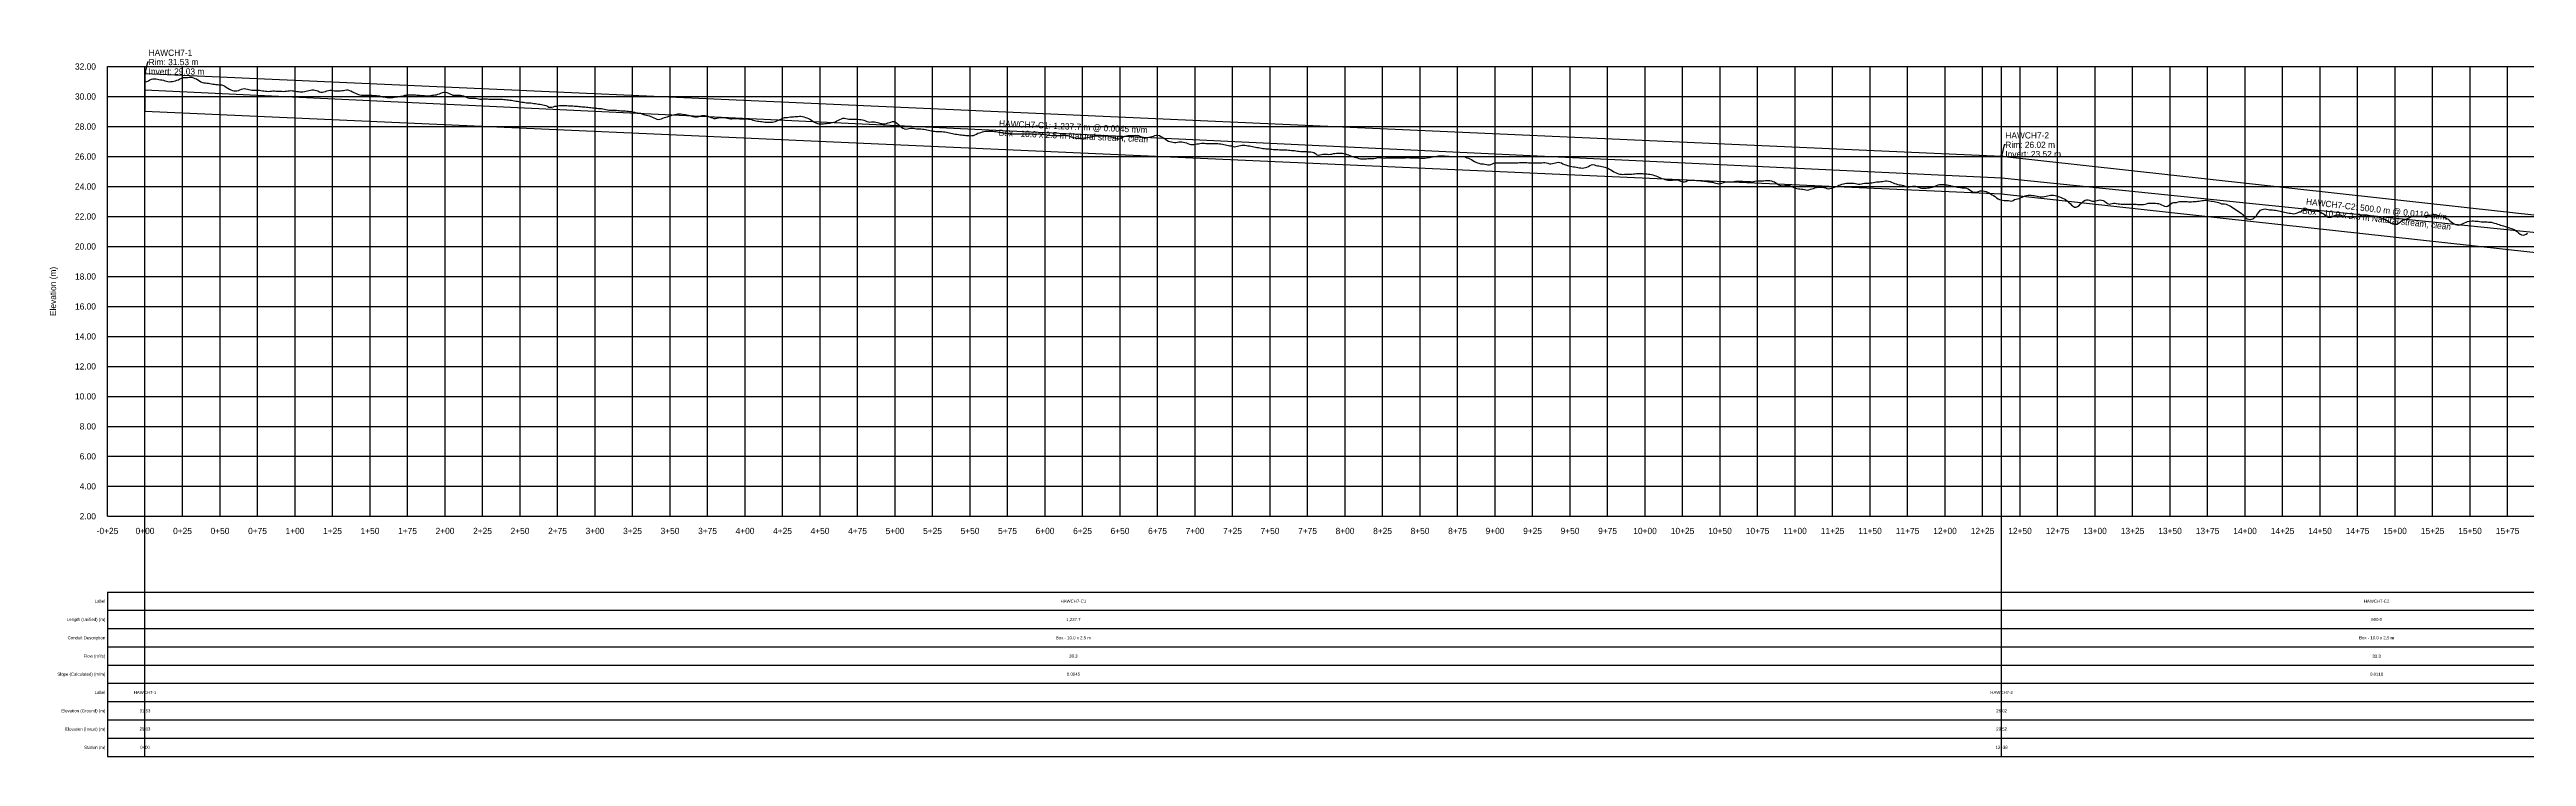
# Model space of a CAD drawing. Extents: x -64 to 6546, y -140 to 331.
# Drawn here: x -64 to 1588, y -140 to 331 of the extents above; entities that cross this region are included whole.
import ezdxf
from ezdxf.enums import TextEntityAlignment as Align

# ---------------------------------------------------------------- set-up
doc = ezdxf.new("R2010")
doc.units = 0
for name, color, linetype in [('Annotation', 7, 'Continuous'), ('Annotation_Table', 254, 'Continuous'), ('Crown', 7, 'Continuous'), ('Grid', 254, 'Continuous'), ('Grid_Text', 7, 'Continuous'), ('Ground_Elevation', 3, 'Continuous'), ('Hydraulic_Grade', 5, 'Continuous'), ('Invert', 7, 'Continuous'), ('Structure', 7, 'Continuous')]:
    doc.layers.add(name, color=color, linetype=linetype)

msp = doc.modelspace()

# ---------------------------------------------------------------- linework, layer by layer
at = {"layer": 'Annotation', "color": 0}
for points in [[(0, 315.3), (-0.2, 316.3), (0.6, 316.1)], [(1237.7, 260.2), (1237.5, 261.2), (1238.3, 261)]]:
    msp.add_lwpolyline(points, close=True, dxfattribs=at)
for points in [[(2.4, 323), (1.7, 323), (0, 315.3)], [(1240.2, 267.8), (1239.4, 267.8), (1237.7, 260.2)]]:
    msp.add_lwpolyline(points, dxfattribs=at)
at = {"layer": 'Annotation_Table', "color": 254}
for points in [[(0, -140.2), (0, 320)], [(1237.7, -140.2), (1237.7, 320)], [(-25, -30.5), (6524.9, -30.5)], [(-25, -30.5), (-25, -140.2)], [(-25, -42.7), (6524.9, -42.7)], [(-25, -54.9), (6524.9, -54.9)], [(-25, -67.1), (6524.9, -67.1)], [(-25, -79.2), (6524.9, -79.2)], [(-25, -91.4), (6524.9, -91.4)], [(-25, -103.6), (6524.9, -103.6)], [(-25, -115.8), (6524.9, -115.8)], [(-25, -128), (6524.9, -128)], [(-25, -140.2), (6524.9, -140.2)]]:
    msp.add_lwpolyline(points, dxfattribs=at)
at = {"layer": 'Crown', "color": 0}
for points in [[(0, 315.3), (0, 315.3)], [(0, 315.3), (1237.7, 260.2)], [(1237.7, 260.2), (1237.7, 260.2)], [(1237.7, 260.2), (1737.7, 205.1)]]:
    msp.add_lwpolyline(points, dxfattribs=at)
at = {"layer": 'Grid', "color": 254}
for points in [[(-25, 320), (6525, 320)], [(-25, 20), (-25, 320)], [(0, 20), (0, 320)], [(25, 20), (25, 320)], [(50, 20), (50, 320)], [(75, 20), (75, 320)], [(100, 20), (100, 320)], [(125, 20), (125, 320)], [(150, 20), (150, 320)], [(175, 20), (175, 320)], [(200, 20), (200, 320)], [(225, 20), (225, 320)], [(250, 20), (250, 320)], [(275, 20), (275, 320)], [(300, 20), (300, 320)], [(325, 20), (325, 320)], [(350, 20), (350, 320)], [(375, 20), (375, 320)], [(400, 20), (400, 320)], [(425, 20), (425, 320)], [(450, 20), (450, 320)], [(475, 20), (475, 320)], [(500, 20), (500, 320)], [(525, 20), (525, 320)], [(550, 20), (550, 320)], [(575, 20), (575, 320)], [(600, 20), (600, 320)], [(625, 20), (625, 320)], [(650, 20), (650, 320)], [(675, 20), (675, 320)], [(700, 20), (700, 320)], [(725, 20), (725, 320)], [(750, 20), (750, 320)], [(775, 20), (775, 320)], [(800, 20), (800, 320)], [(825, 20), (825, 320)], [(850, 20), (850, 320)], [(875, 20), (875, 320)], [(900, 20), (900, 320)], [(925, 20), (925, 320)], [(950, 20), (950, 320)], [(975, 20), (975, 320)], [(1000, 20), (1000, 320)], [(1025, 20), (1025, 320)], [(1050, 20), (1050, 320)], [(1075, 20), (1075, 320)], [(1100, 20), (1100, 320)], [(1125, 20), (1125, 320)], [(1150, 20), (1150, 320)], [(1175, 20), (1175, 320)], [(1200, 20), (1200, 320)], [(1225, 20), (1225, 320)], [(1250, 20), (1250, 320)], [(1275, 20), (1275, 320)], [(1300, 20), (1300, 320)], [(1325, 20), (1325, 320)], [(1350, 20), (1350, 320)], [(1375, 20), (1375, 320)], [(1400, 20), (1400, 320)], [(1425, 20), (1425, 320)], [(1450, 20), (1450, 320)], [(1475, 20), (1475, 320)], [(1500, 20), (1500, 320)], [(1525, 20), (1525, 320)], [(1550, 20), (1550, 320)], [(1575, 20), (1575, 320)], [(-25, 300), (6525, 300)], [(-25, 280), (6525, 280)], [(-25, 260), (6525, 260)], [(-25, 240), (6525, 240)], [(-25, 220), (6525, 220)], [(-25, 200), (6525, 200)], [(-25, 180), (6525, 180)], [(-25, 160), (6525, 160)], [(-25, 140), (6525, 140)], [(-25, 120), (6525, 120)], [(-25, 100), (6525, 100)], [(-25, 80), (6525, 80)], [(-25, 60), (6525, 60)], [(-25, 40), (6525, 40)], [(-25, 20), (6525, 20)]]:
    msp.add_lwpolyline(points, dxfattribs=at)
at = {"layer": 'Ground_Elevation', "color": 3}
msp.add_lwpolyline([(0.3, 309.7), (1.3, 310), (2.3, 310.5), (3.3, 311.1), (4.3, 311.5), (5.3, 311.8), (6.3, 311.9), (7.3, 311.8), (8.3, 311.6), (9.3, 311.3), (10.3, 311.2), (11.3, 311.1), (12.3, 310.9), (13.3, 310.5), (14.3, 310.2), (15.3, 310), (16.3, 309.9), (17.3, 310), (18.3, 310.1), (19.3, 310.3), (20.3, 310.5), (21.3, 310.8), (22.3, 311.2), (23.3, 311.7), (24.3, 312.3), (25.3, 312.6), (26.3, 312.6), (27.3, 312.6), (28.3, 312.6), (29.3, 312.8), (30.3, 312.9), (31.3, 312.8), (32.3, 312.5), (33.3, 312.1), (34.3, 311.7), (35.3, 311.1), (36.3, 310.5), (37.3, 309.9), (38.3, 309.4), (39.3, 309.2), (40.3, 309.1), (41.3, 309), (42.3, 308.8), (43.3, 308.6), (44.3, 308.5), (45.3, 308.3), (46.3, 308.2), (47.3, 308.1), (48.3, 308), (49.3, 307.9), (50.3, 307.8), (51.3, 307.7), (52.3, 307.4), (53.3, 306.8), (54.3, 306.1), (55.3, 305.5), (56.3, 305), (57.3, 304.4), (58.3, 304), (59.3, 303.8), (60.3, 303.7), (61.3, 303.8), (62.3, 304.1), (63.3, 304.4), (64.3, 304.8), (65.3, 305.2), (66.3, 305.3), (67.3, 305.2), (68.3, 304.9), (69.3, 304.6), (70.3, 304.4), (71.3, 304.2), (72.3, 304.2), (73.3, 304.2), (74.3, 304.2), (75.3, 304.2), (76.3, 304.2), (77.3, 304.1), (78.3, 303.9), (79.3, 303.7), (80.3, 303.6), (81.3, 303.5), (82.3, 303.4), (83.3, 303.5), (84.3, 303.6), (85.3, 303.7), (86.3, 303.7), (87.3, 303.6), (88.3, 303.6), (89.3, 303.6), (90.3, 303.6), (91.3, 303.5), (92.3, 303.4), (93.3, 303.5), (94.3, 303.6), (95.3, 303.8), (96.3, 303.9), (97.3, 304), (98.3, 303.9), (99.3, 303.7), (100.3, 303.5), (101.3, 303.3), (102.3, 303.3), (103.3, 303.2), (104.3, 303.2), (105.3, 303.2), (106.3, 303.4), (107.3, 303.6), (108.3, 303.8), (109.3, 304), (110.3, 304.2), (111.3, 304.4), (112.3, 304.4), (113.3, 304.3), (114.3, 304.1), (115.3, 303.7), (116.3, 303.2), (117.3, 302.9), (118.3, 302.9), (119.3, 303.1), (120.3, 303.4), (121.3, 303.8), (122.3, 304.1), (123.3, 304.3), (124.3, 304.2), (125.3, 304), (126.3, 303.8), (127.3, 303.8), (128.3, 303.8), (129.3, 303.8), (130.3, 303.9), (131.3, 304), (132.3, 304.1), (133.3, 304.3), (134.3, 304.5), (135.3, 304.4), (136.3, 304.1), (137.3, 303.7), (138.3, 303.2), (139.3, 302.7), (140.3, 302.2), (141.3, 301.8), (142.3, 301.4), (143.3, 301.1), (144.3, 301), (145.3, 300.9), (146.3, 300.9), (147.3, 300.9), (148.3, 300.9), (149.3, 300.9), (150.3, 300.9), (151.3, 300.8), (152.3, 300.7), (153.3, 300.7), (154.3, 300.6), (155.3, 300.5), (156.3, 300.4), (157.3, 300.1), (158.3, 299.9), (159.3, 299.7), (160.3, 299.6), (161.3, 299.4), (162.3, 299.3), (163.3, 299.2), (164.3, 299.3), (165.3, 299.4), (166.3, 299.5), (167.3, 299.7), (168.3, 299.8), (169.3, 300), (170.3, 300.2), (171.3, 300.3), (172.3, 300.5), (173.3, 300.8), (174.3, 301), (175.3, 301.1), (176.3, 301.1), (177.3, 301.1), (178.3, 301.2), (179.3, 301.1), (180.3, 301.1), (181.3, 301), (182.3, 300.9), (183.3, 300.8), (184.3, 300.7), (185.3, 300.6), (186.3, 300.6), (187.3, 300.5), (188.3, 300.5), (189.3, 300.5), (190.3, 300.7), (191.3, 300.9), (192.3, 301), (193.3, 301.1), (194.3, 301.2), (195.3, 301.5), (196.3, 301.9), (197.3, 302.3), (198.3, 302.6), (199.3, 302.9), (200.3, 302.9), (201.3, 302.7), (202.3, 302.3), (203.3, 301.8), (204.3, 301.3), (205.3, 300.9), (206.3, 300.8), (207.3, 300.8), (208.3, 300.9), (209.3, 300.9), (210.3, 300.8), (211.3, 300.6), (212.3, 300.4), (213.3, 300), (214.3, 299.6), (215.3, 299.2), (216.3, 299), (217.3, 298.9), (218.3, 299), (219.3, 298.9), (220.3, 298.8), (221.3, 298.6), (222.3, 298.4), (223.3, 298.3), (224.3, 298.3), (225.3, 298.4), (226.3, 298.4), (227.3, 298.4), (228.3, 298.4), (229.3, 298.3), (230.3, 298.3), (231.3, 298.3), (232.3, 298.3), (233.3, 298.3), (234.3, 298.3), (235.3, 298.3), (236.3, 298.3), (237.3, 298.3), (238.3, 298.2), (239.3, 298.1), (240.3, 298), (241.3, 297.9), (242.3, 297.8), (243.3, 297.6), (244.3, 297.5), (245.3, 297.3), (246.3, 297.2), (247.3, 297), (248.3, 296.8), (249.3, 296.7), (250.3, 296.5), (251.3, 296.3), (252.3, 296.2), (253.3, 296.1), (254.3, 295.9), (255.3, 295.8), (256.3, 295.7), (257.3, 295.7), (258.3, 295.6), (259.3, 295.4), (260.3, 295.3), (261.3, 295.2), (262.3, 295), (263.3, 294.8), (264.3, 294.6), (265.3, 294.4), (266.3, 294.2), (267.3, 294), (268.3, 293.5), (269.3, 293), (270.3, 292.8), (271.3, 292.9), (272.3, 293.2), (273.3, 293.5), (274.3, 293.6), (275.3, 293.8), (276.3, 293.9), (277.3, 293.9), (278.3, 293.9), (279.3, 293.9), (280.3, 293.9), (281.3, 293.9), (282.3, 293.8), (283.3, 293.8), (284.3, 293.7), (285.3, 293.7), (286.3, 293.6), (287.3, 293.6), (288.3, 293.5), (289.3, 293.4), (290.3, 293.3), (291.3, 293.2), (292.3, 293.2), (293.3, 293.1), (294.3, 292.9), (295.3, 292.8), (296.3, 292.7), (297.3, 292.6), (298.3, 292.5), (299.3, 292.4), (300.3, 292.3), (301.3, 292.2), (302.3, 292.1), (303.3, 292), (304.3, 291.9), (305.3, 291.8), (306.3, 291.6), (307.3, 291.3), (308.3, 291.1), (309.3, 291), (310.3, 290.9), (311.3, 290.9), (312.3, 290.9), (313.3, 290.9), (314.3, 290.8), (315.3, 290.7), (316.3, 290.6), (317.3, 290.5), (318.3, 290.5), (319.3, 290.4), (320.3, 290.4), (321.3, 290.3), (322.3, 290.3), (323.3, 290.1), (324.3, 290), (325.3, 289.8), (326.3, 289.5), (327.3, 289.2), (328.3, 289.1), (329.3, 289), (330.3, 288.8), (331.3, 288.4), (332.3, 288), (333.3, 287.7), (334.3, 287.6), (335.3, 287.4), (336.3, 287.1), (337.3, 286.7), (338.3, 286.3), (339.3, 285.8), (340.3, 285.3), (341.3, 284.9), (342.3, 284.6), (343.3, 284.8), (344.3, 285.1), (345.3, 285.6), (346.3, 286), (347.3, 286.2), (348.3, 286.4), (349.3, 286.8), (350.3, 287.2), (351.3, 287.5), (352.3, 287.8), (353.3, 288.1), (354.3, 288.3), (355.3, 288.4), (356.3, 288.5), (357.3, 288.4), (358.3, 288.3), (359.3, 288.1), (360.3, 287.9), (361.3, 287.7), (362.3, 287.6), (363.3, 287.3), (364.3, 286.9), (365.3, 286.6), (366.3, 286.4), (367.3, 286.4), (368.3, 286.5), (369.3, 286.7), (370.3, 287), (371.3, 287.3), (372.3, 287.4), (373.3, 287.4), (374.3, 287.2), (375.3, 286.9), (376.3, 286.5), (377.3, 286), (378.3, 285.7), (379.3, 285.4), (380.3, 285.4), (381.3, 285.5), (382.3, 285.7), (383.3, 285.9), (384.3, 286), (385.3, 286), (386.3, 285.9), (387.3, 285.7), (388.3, 285.5), (389.3, 285.3), (390.3, 285.2), (391.3, 285.2), (392.3, 285.3), (393.3, 285.3), (394.3, 285.3), (395.3, 285.3), (396.3, 285.2), (397.3, 285.2), (398.3, 285.1), (399.3, 285.1), (400.3, 285.1), (401.3, 285.1), (402.3, 285), (403.3, 284.9), (404.3, 284.6), (405.3, 284.3), (406.3, 284), (407.3, 283.8), (408.3, 283.6), (409.3, 283.5), (410.3, 283.4), (411.3, 283.3), (412.3, 283.1), (413.3, 282.9), (414.3, 282.8), (415.3, 282.8), (416.3, 282.8), (417.3, 282.8), (418.3, 282.9), (419.3, 283.1), (420.3, 283.4), (421.3, 283.8), (422.3, 284.2), (423.3, 284.6), (424.3, 285.1), (425.3, 285.5), (426.3, 285.9), (427.3, 286.1), (428.3, 286.1), (429.3, 286.3), (430.3, 286.4), (431.3, 286.5), (432.3, 286.5), (433.3, 286.6), (434.3, 286.6), (435.3, 286.7), (436.3, 286.8), (437.3, 286.8), (438.3, 286.7), (439.3, 286.5), (440.3, 286.1), (441.3, 285.7), (442.3, 285.3), (443.3, 284.9), (444.3, 284.3), (445.3, 283.6), (446.3, 283), (447.3, 282.4), (448.3, 282.1), (449.3, 281.8), (450.3, 281.7), (451.3, 281.7), (452.3, 281.8), (453.3, 282), (454.3, 282.1), (455.3, 282.2), (456.3, 282.3), (457.3, 282.4), (458.3, 282.6), (459.3, 282.9), (460.3, 283.2), (461.3, 283.7), (462.3, 284.2), (463.3, 284.7), (464.3, 285.2), (465.3, 285.5), (466.3, 285.6), (467.3, 285.4), (468.3, 285.1), (469.3, 285), (470.3, 284.9), (471.3, 284.9), (472.3, 284.9), (473.3, 284.8), (474.3, 284.8), (475.3, 284.8), (476.3, 284.7), (477.3, 284.7), (478.3, 284.5), (479.3, 284.2), (480.3, 283.8), (481.3, 283.4), (482.3, 283.1), (483.3, 283), (484.3, 283.1), (485.3, 283.2), (486.3, 283.1), (487.3, 283), (488.3, 282.7), (489.3, 282.4), (490.3, 282.1), (491.3, 281.9), (492.3, 281.8), (493.3, 281.8), (494.3, 282.1), (495.3, 282.4), (496.3, 282.6), (497.3, 283), (498.3, 283.3), (499.3, 283.4), (500.3, 283), (501.3, 282.3), (502.3, 281.4), (503.3, 280.4), (504.3, 279.5), (505.3, 278.9), (506.3, 278.4), (507.3, 278.3), (508.3, 278.4), (509.3, 278.6), (510.3, 278.8), (511.3, 278.9), (512.3, 278.8), (513.3, 278.6), (514.3, 278.5), (515.3, 278.4), (516.3, 278.4), (517.3, 278.4), (518.3, 278.3), (519.3, 278.2), (520.3, 278), (521.3, 277.8), (522.3, 277.6), (523.3, 277.4), (524.3, 277.1), (525.3, 276.9), (526.3, 276.8), (527.3, 276.6), (528.3, 276.6), (529.3, 276.6), (530.3, 276.6), (531.3, 276.6), (532.3, 276.5), (533.3, 276.4), (534.3, 276.2), (535.3, 276), (536.3, 275.8), (537.3, 275.6), (538.3, 275.4), (539.3, 275.2), (540.3, 275), (541.3, 274.8), (542.3, 274.7), (543.3, 274.5), (544.3, 274.4), (545.3, 274.3), (546.3, 274.2), (547.3, 274.1), (548.3, 274), (549.3, 273.9), (550.3, 273.8), (551.3, 273.9), (552.3, 274.1), (553.3, 274.4), (554.3, 275), (555.3, 275.5), (556.3, 275.8), (557.3, 276.1), (558.3, 276.4), (559.3, 276.6), (560.3, 276.8), (561.3, 276.9), (562.3, 277), (563.3, 277), (564.3, 276.9), (565.3, 276.8), (566.3, 276.7), (567.3, 276.6), (568.3, 276.4), (569.3, 276.3), (570.3, 276.1), (571.3, 275.9), (572.3, 275.8), (573.3, 275.6), (574.3, 275.5), (575.3, 275.4), (576.3, 275.3), (577.3, 275.2), (578.3, 275.2), (579.3, 275.1), (580.3, 275.1), (581.3, 275.1), (582.3, 275.1), (583.3, 275.1), (584.3, 275.1), (585.3, 275.1), (586.3, 275.2), (587.3, 275.2), (588.3, 275.2), (589.3, 275.2), (590.3, 275.1), (591.3, 275.1), (592.3, 275), (593.3, 275), (594.3, 275), (595.3, 275.1), (596.3, 275.1), (597.3, 275), (598.3, 274.9), (599.3, 274.8), (600.3, 274.6), (601.3, 274.5), (602.3, 274.3), (603.3, 274.2), (604.3, 274.1), (605.3, 274), (606.3, 273.9), (607.3, 273.9), (608.3, 274), (609.3, 274), (610.3, 274.1), (611.3, 274.1), (612.3, 274.2), (613.3, 274.2), (614.3, 274.1), (615.3, 273.9), (616.3, 273.6), (617.3, 273.2), (618.3, 272.9), (619.3, 272.6), (620.3, 272.4), (621.3, 272.2), (622.3, 272.2), (623.3, 272.2), (624.3, 272.2), (625.3, 272.3), (626.3, 272.4), (627.3, 272.5), (628.3, 272.6), (629.3, 272.8), (630.3, 273.1), (631.3, 273.3), (632.3, 273.6), (633.3, 273.7), (634.3, 273.8), (635.3, 273.8), (636.3, 273.8), (637.3, 273.8), (638.3, 273.8), (639.3, 273.8), (640.3, 273.8), (641.3, 273.7), (642.3, 273.6), (643.3, 273.4), (644.3, 273.1), (645.3, 272.8), (646.3, 272.4), (647.3, 272), (648.3, 271.7), (649.3, 271.7), (650.3, 272), (651.3, 272.6), (652.3, 273.1), (653.3, 273.5), (654.3, 273.8), (655.3, 273.9), (656.3, 273.9), (657.3, 274), (658.3, 274), (659.3, 274.1), (660.3, 274.2), (661.3, 274.1), (662.3, 273.9), (663.3, 273.5), (664.3, 273.1), (665.3, 272.7), (666.3, 272.4), (667.3, 272.4), (668.3, 272.6), (669.3, 272.8), (670.3, 273), (671.3, 273.3), (672.3, 273.6), (673.3, 273.9), (674.3, 274.2), (675.3, 274.3), (676.3, 274), (677.3, 273.4), (678.3, 272.8), (679.3, 272.1), (680.3, 271.5), (681.3, 270.8), (682.3, 270.3), (683.3, 269.9), (684.3, 269.7), (685.3, 269.6), (686.3, 269.4), (687.3, 269.3), (688.3, 269.5), (689.3, 269.7), (690.3, 269.8), (691.3, 269.8), (692.3, 269.6), (693.3, 269.4), (694.3, 269.1), (695.3, 268.7), (696.3, 268.3), (697.3, 268), (698.3, 268), (699.3, 268.1), (700.3, 268.3), (701.3, 268.4), (702.3, 268.5), (703.3, 268.6), (704.3, 268.8), (705.3, 268.8), (706.3, 268.8), (707.3, 268.7), (708.3, 268.6), (709.3, 268.6), (710.3, 268.6), (711.3, 268.6), (712.3, 268.6), (713.3, 268.7), (714.3, 268.6), (715.3, 268.6), (716.3, 268.5), (717.3, 268.4), (718.3, 268.2), (719.3, 268), (720.3, 267.8), (721.3, 267.6), (722.3, 267.4), (723.3, 267.2), (724.3, 267.1), (725.3, 266.7), (726.3, 266.5), (727.3, 266.6), (728.3, 266.8), (729.3, 267.1), (730.3, 267.3), (731.3, 267.5), (732.3, 267.6), (733.3, 267.5), (734.3, 267.4), (735.3, 267.2), (736.3, 267), (737.3, 266.8), (738.3, 266.6), (739.3, 266.4), (740.3, 266.2), (741.3, 266), (742.3, 265.9), (743.3, 265.7), (744.3, 265.6), (745.3, 265.4), (746.3, 265.3), (747.3, 265.2), (748.3, 265.1), (749.3, 265), (750.3, 264.9), (751.3, 264.8), (752.3, 264.7), (753.3, 264.7), (754.3, 264.6), (755.3, 264.6), (756.3, 264.5), (757.3, 264.5), (758.3, 264.5), (759.3, 264.4), (760.3, 264.4), (761.3, 264.4), (762.3, 264.3), (763.3, 264.2), (764.3, 264.1), (765.3, 264), (766.3, 263.9), (767.3, 263.8), (768.3, 263.6), (769.3, 263.5), (770.3, 263.4), (771.3, 263.3), (772.3, 263.3), (773.3, 263.3), (774.3, 263.3), (775.3, 263.2), (776.3, 263.1), (777.3, 263), (778.3, 262.8), (779.3, 262.6), (780.3, 261.9), (781.3, 261.2), (782.3, 260.9), (783.3, 261.1), (784.3, 261.3), (785.3, 261.5), (786.3, 261.6), (787.3, 261.6), (788.3, 261.5), (789.3, 261.4), (790.3, 261.5), (791.3, 261.6), (792.3, 261.9), (793.3, 262.1), (794.3, 262.2), (795.3, 262.3), (796.3, 262.3), (797.3, 262.3), (798.3, 262.2), (799.3, 262), (800.3, 261.7), (801.3, 261.4), (802.3, 261), (803.3, 260.7), (804.3, 260.3), (805.3, 260), (806.3, 259.6), (807.3, 259.3), (808.3, 259), (809.3, 258.7), (810.3, 258.4), (811.3, 258.4), (812.3, 258.4), (813.3, 258.4), (814.3, 258.5), (815.3, 258.6), (816.3, 258.6), (817.3, 258.6), (818.3, 258.7), (819.3, 258.6), (820.3, 258.9), (821.3, 259.2), (822.3, 259.3), (823.3, 259.3), (824.3, 259.2), (825.3, 259.1), (826.3, 258.9), (827.3, 259), (828.3, 259), (829.3, 259), (830.3, 259), (831.3, 259.1), (832.3, 259.1), (833.3, 259.1), (834.3, 259.1), (835.3, 259.2), (836.3, 259.2), (837.3, 259.2), (838.3, 259.2), (839.3, 259.2), (840.3, 259.2), (841.3, 259.3), (842.3, 259.3), (843.3, 259.2), (844.3, 259.2), (845.3, 259.2), (846.3, 259.2), (847.3, 259.1), (848.3, 259.1), (849.3, 259), (850.3, 258.9), (851.3, 258.9), (852.3, 258.9), (853.3, 258.9), (854.3, 259.1), (855.3, 259.3), (856.3, 259.4), (857.3, 259.6), (858.3, 259.8), (859.3, 260), (860.3, 260.1), (861.3, 260.3), (862.3, 260.4), (863.3, 260.4), (864.3, 260.4), (865.3, 260.4), (866.3, 260.4), (867.3, 260.3), (868.3, 260.2), (869.3, 260.2), (870.3, 260.1), (871.3, 260.1), (872.3, 260), (873.3, 260), (874.3, 260), (875.3, 260), (876.3, 260), (877.3, 260), (878.3, 260), (879.3, 259.9), (880.3, 259.6), (881.3, 259.2), (882.3, 258.9), (883.3, 258.4), (884.3, 257.9), (885.3, 257.4), (886.3, 256.7), (887.3, 256.2), (888.3, 255.8), (889.3, 255.5), (890.3, 255.2), (891.3, 255.1), (892.3, 255), (893.3, 254.8), (894.3, 254.7), (895.3, 254.5), (896.3, 254.5), (897.3, 254.7), (898.3, 255.1), (899.3, 255.6), (900.3, 255.8), (901.3, 255.8), (902.3, 255.8), (903.3, 255.8), (904.3, 255.8), (905.3, 255.8), (906.3, 255.8), (907.3, 255.7), (908.3, 255.7), (909.3, 255.7), (910.3, 255.7), (911.3, 255.8), (912.3, 255.8), (913.3, 255.8), (914.3, 255.8), (915.3, 255.8), (916.3, 255.9), (917.3, 255.9), (918.3, 255.9), (919.3, 255.9), (920.3, 255.9), (921.3, 255.9), (922.3, 255.8), (923.3, 255.8), (924.3, 255.8), (925.3, 255.7), (926.3, 255.7), (927.3, 255.7), (928.3, 255.7), (929.3, 255.7), (930.3, 255.7), (931.3, 255.8), (932.3, 255.9), (933.3, 255.9), (934.3, 255.8), (935.3, 255.6), (936.3, 255.2), (937.3, 255.1), (938.3, 255.3), (939.3, 255.6), (940.3, 255.8), (941.3, 256), (942.3, 256.2), (943.3, 256.1), (944.3, 255.7), (945.3, 255.2), (946.3, 254.7), (947.3, 254.4), (948.3, 254.1), (949.3, 253.8), (950.3, 253.6), (951.3, 253.3), (952.3, 253.1), (953.3, 253), (954.3, 252.8), (955.3, 252.7), (956.3, 252.5), (957.3, 252.4), (958.3, 252.3), (959.3, 252.4), (960.3, 252.6), (961.3, 252.9), (962.3, 253.4), (963.3, 254), (964.3, 254.5), (965.3, 254.6), (966.3, 254.4), (967.3, 254), (968.3, 253.7), (969.3, 253.7), (970.3, 253.6), (971.3, 253.4), (972.3, 253.2), (973.3, 252.9), (974.3, 252.5), (975.3, 252.1), (976.3, 251.6), (977.3, 251), (978.3, 250.4), (979.3, 249.8), (980.3, 249.3), (981.3, 248.9), (982.3, 248.5), (983.3, 248.2), (984.3, 248.1), (985.3, 248), (986.3, 248.1), (987.3, 248.1), (988.3, 248.1), (989.3, 248.2), (990.3, 248.2), (991.3, 248.3), (992.3, 248.4), (993.3, 248.5), (994.3, 248.6), (995.3, 248.7), (996.3, 248.7), (997.3, 248.6), (998.3, 248.6), (999.3, 248.5), (1000.3, 248.4), (1001.3, 248.4), (1002.3, 248.3), (1003.3, 248.1), (1004.3, 248), (1005.3, 247.7), (1006.3, 247.4), (1007.3, 247), (1008.3, 246.6), (1009.3, 246.2), (1010.3, 245.8), (1011.3, 245.4), (1012.3, 245), (1013.3, 244.7), (1014.3, 244.4), (1015.3, 244.2), (1016.3, 244.1), (1017.3, 244.2), (1018.3, 244.2), (1019.3, 244.4), (1020.3, 244.5), (1021.3, 244.4), (1022.3, 244.2), (1023.3, 243.8), (1024.3, 243.4), (1025.3, 243.1), (1026.3, 243.1), (1027.3, 243.4), (1028.3, 243.9), (1029.3, 244.3), (1030.3, 244.3), (1031.3, 244.2), (1032.3, 244.1), (1033.3, 244.1), (1034.3, 244), (1035.3, 244), (1036.3, 243.9), (1037.3, 243.8), (1038.3, 243.8), (1039.3, 243.6), (1040.3, 243.5), (1041.3, 243.3), (1042.3, 243.2), (1043.3, 243), (1044.3, 242.9), (1045.3, 242.8), (1046.3, 242.4), (1047.3, 242.1), (1048.3, 241.9), (1049.3, 241.8), (1050.3, 241.9), (1051.3, 242.2), (1052.3, 242.6), (1053.3, 242.9), (1054.3, 243), (1055.3, 243), (1056.3, 243), (1057.3, 243), (1058.3, 243.1), (1059.3, 243.3), (1060.3, 243.5), (1061.3, 243.6), (1062.3, 243.6), (1063.3, 243.6), (1064.3, 243.6), (1065.3, 243.5), (1066.3, 243.4), (1067.3, 243.3), (1068.3, 243.3), (1069.3, 243.4), (1070.3, 243.3), (1071.3, 243.2), (1072.3, 243.3), (1073.3, 243.6), (1074.3, 243.8), (1075.3, 243.8), (1076.3, 243.8), (1077.3, 243.8), (1078.3, 243.8), (1079.3, 243.8), (1080.3, 243.9), (1081.3, 243.9), (1082.3, 243.9), (1083.3, 243.9), (1084.3, 243.7), (1085.3, 243.4), (1086.3, 243.1), (1087.3, 242.5), (1088.3, 241.8), (1089.3, 241.1), (1090.3, 240.6), (1091.3, 240.5), (1092.3, 240.5), (1093.3, 240.6), (1094.3, 240.7), (1095.3, 240.8), (1096.3, 240.7), (1097.3, 240.3), (1098.3, 239.8), (1099.3, 239.3), (1100.3, 238.9), (1101.3, 238.7), (1102.3, 238.5), (1103.3, 238.4), (1104.3, 238.2), (1105.3, 238.1), (1106.3, 238), (1107.3, 237.8), (1108.3, 237.6), (1109.3, 237.8), (1110.3, 238.2), (1111.3, 238.5), (1112.3, 238.7), (1113.3, 239), (1114.3, 239.3), (1115.3, 239.5), (1116.3, 239.6), (1117.3, 239.6), (1118.3, 239.6), (1119.3, 239.4), (1120.3, 239.1), (1121.3, 238.6), (1122.3, 238.5), (1123.3, 238.7), (1124.3, 238.9), (1125.3, 239.2), (1126.3, 239.5), (1127.3, 239.9), (1128.3, 240.3), (1129.3, 240.8), (1130.3, 241.2), (1131.3, 241.6), (1132.3, 241.8), (1133.3, 242), (1134.3, 242.1), (1135.3, 242.1), (1136.3, 242.1), (1137.3, 242.1), (1138.3, 242.1), (1139.3, 242.1), (1140.3, 241.9), (1141.3, 241.7), (1142.3, 241.6), (1143.3, 241.6), (1144.3, 241.8), (1145.3, 242), (1146.3, 242.1), (1147.3, 242.2), (1148.3, 242.3), (1149.3, 242.3), (1150.3, 242.4), (1151.3, 242.5), (1152.3, 242.6), (1153.3, 242.8), (1154.3, 243), (1155.3, 243.1), (1156.3, 243.2), (1157.3, 243.3), (1158.3, 243.4), (1159.3, 243.6), (1160.3, 243.8), (1161.3, 243.8), (1162.3, 243.6), (1163.3, 243.3), (1164.3, 242.9), (1165.3, 242.4), (1166.3, 242), (1167.3, 241.7), (1168.3, 241.4), (1169.3, 241.2), (1170.3, 241.2), (1171.3, 240.8), (1172.3, 240.6), (1173.3, 240.3), (1174.3, 240), (1175.3, 239.8), (1176.3, 239.8), (1177.3, 239.9), (1178.3, 240.1), (1179.3, 240.2), (1180.3, 240.1), (1181.3, 239.8), (1182.3, 239.5), (1183.3, 239.1), (1184.3, 238.9), (1185.3, 238.8), (1186.3, 238.8), (1187.3, 238.9), (1188.3, 239.1), (1189.3, 239.2), (1190.3, 239.4), (1191.3, 239.6), (1192.3, 239.8), (1193.3, 240.2), (1194.3, 240.7), (1195.3, 241.1), (1196.3, 241.3), (1197.3, 241.4), (1198.3, 241.4), (1199.3, 241.3), (1200.3, 241.2), (1201.3, 241), (1202.3, 240.8), (1203.3, 240.6), (1204.3, 240.3), (1205.3, 240.1), (1206.3, 240), (1207.3, 239.8), (1208.3, 239.6), (1209.3, 239.5), (1210.3, 239.3), (1211.3, 239.2), (1212.3, 239.1), (1213.3, 239), (1214.3, 238.9), (1215.3, 238.5), (1216.3, 237.8), (1217.3, 237), (1218.3, 236.4), (1219.3, 236.1), (1220.3, 236.1), (1221.3, 236.4), (1222.3, 236.7), (1223.3, 237), (1224.3, 237.2), (1225.3, 237.1), (1226.3, 236.9), (1227.3, 236.6), (1228.3, 236.2), (1229.3, 235.8), (1230.3, 235.2), (1231.3, 234.5), (1232.3, 233.9), (1233.3, 233.3), (1234.3, 232.5), (1235.3, 231.8), (1236.3, 231.4), (1237.3, 231.1), (1238.3, 230.9), (1239.3, 230.7), (1240.3, 230.6), (1241.3, 230.6), (1242.3, 230.6), (1243.3, 230.4), (1244.3, 230.3), (1245.3, 230.6), (1246.3, 231.2), (1247.3, 231.5), (1248.3, 231.7), (1249.3, 232), (1250.3, 232.4), (1251.3, 232.8), (1252.3, 233.3), (1253.3, 233.7), (1254.3, 234), (1255.3, 234.2), (1256.3, 234.3), (1257.3, 234.2), (1258.3, 234), (1259.3, 233.9), (1260.3, 233.7), (1261.3, 233.5), (1262.3, 233.3), (1263.3, 233.1), (1264.3, 233), (1265.3, 233.1), (1266.3, 233.3), (1267.3, 233.5), (1268.3, 233.7), (1269.3, 233.9), (1270.3, 234.1), (1271.3, 234.1), (1272.3, 234.1), (1273.3, 234), (1274.3, 233.8), (1275.3, 233.4), (1276.3, 233.1), (1277.3, 232.7), (1278.3, 232.2), (1279.3, 231.7), (1280.3, 231.2), (1281.3, 230.4), (1282.3, 229.6), (1283.3, 228.7), (1284.3, 227.6), (1285.3, 226.8), (1286.3, 226.3), (1287.3, 226.2), (1288.3, 226.6), (1289.3, 227.4), (1290.3, 228.4), (1291.3, 229.3), (1292.3, 230.1), (1293.3, 230.8), (1294.3, 231.1), (1295.3, 231.1), (1296.3, 230.8), (1297.3, 230.5), (1298.3, 230.3), (1299.3, 230.3), (1300.3, 230.4), (1301.3, 230.7), (1302.3, 230.9), (1303.3, 231), (1304.3, 230.9), (1305.3, 230.6), (1306.3, 230.1), (1307.3, 229.3), (1308.3, 228.6), (1309.3, 228.3), (1310.3, 228.4), (1311.3, 228.6), (1312.3, 228.8), (1313.3, 228.8), (1314.3, 228.7), (1315.3, 228.5), (1316.3, 228.4), (1317.3, 228.2), (1318.3, 228.2), (1319.3, 228.1), (1320.3, 228.1), (1321.3, 228.1), (1322.3, 228.2), (1323.3, 228.2), (1324.3, 228.2), (1325.3, 228.2), (1326.3, 228.2), (1327.3, 228.1), (1328.3, 228), (1329.3, 227.9), (1330.3, 227.9), (1331.3, 227.9), (1332.3, 228), (1333.3, 228.2), (1334.3, 228.5), (1335.3, 228.8), (1336.3, 228.9), (1337.3, 228.8), (1338.3, 228.8), (1339.3, 228.8), (1340.3, 228.8), (1341.3, 228.7), (1342.3, 228.6), (1343.3, 228.3), (1344.3, 227.8), (1345.3, 227.3), (1346.3, 226.9), (1347.3, 226.7), (1348.3, 226.9), (1349.3, 227.5), (1350.3, 228.3), (1351.3, 229.1), (1352.3, 229.4), (1353.3, 229.4), (1354.3, 229.4), (1355.3, 229.7), (1356.3, 229.9), (1357.3, 230), (1358.3, 230), (1359.3, 230), (1360.3, 229.9), (1361.3, 229.9), (1362.3, 229.8), (1363.3, 229.8), (1364.3, 229.8), (1365.3, 229.9), (1366.3, 229.9), (1367.3, 230), (1368.3, 230.2), (1369.3, 230.3), (1370.3, 230.5), (1371.3, 230.6), (1372.3, 230.7), (1373.3, 230.8), (1374.3, 230.8), (1375.3, 230.7), (1376.3, 230.5), (1377.3, 230.3), (1378.3, 230.1), (1379.3, 229.9), (1380.3, 229.7), (1381.3, 229.5), (1382.3, 229.3), (1383.3, 228.9), (1384.3, 228.5), (1385.3, 228.4), (1386.3, 228.4), (1387.3, 228.2), (1388.3, 227.8), (1389.3, 227.4), (1390.3, 226.8), (1391.3, 226.2), (1392.3, 225.6), (1393.3, 224.9), (1394.3, 224.2), (1395.3, 223.5), (1396.3, 222.9), (1397.3, 222.3), (1398.3, 221.4), (1399.3, 220), (1400.3, 219.1), (1401.3, 218.5), (1402.3, 218.1), (1403.3, 218), (1404.3, 218.2), (1405.3, 218.5), (1406.3, 219.2), (1407.3, 220.3), (1408.3, 221.7), (1409.3, 223.1), (1410.3, 224.1), (1411.3, 224.7), (1412.3, 224.9), (1413.3, 225), (1414.3, 224.8), (1415.3, 224.6), (1416.3, 224.4), (1417.3, 224.5), (1418.3, 224.4), (1419.3, 224.3), (1420.3, 224.1), (1421.3, 223.9), (1422.3, 223.7), (1423.3, 223.5), (1424.3, 223.2), (1425.3, 223), (1426.3, 222.8), (1427.3, 222.6), (1428.3, 222.4), (1429.3, 222.3), (1430.3, 222.2), (1431.3, 221.9), (1432.3, 221.8), (1433.3, 221.9), (1434.3, 222.1), (1435.3, 222.6), (1436.3, 223.1), (1437.3, 223.1), (1438.3, 224.2), (1439.3, 224.5), (1440.3, 224.6), (1441.3, 224.5), (1442.3, 224.2), (1443.3, 223.9), (1444.3, 223.6), (1445.3, 223.5), (1446.3, 223.7), (1447.3, 223.8), (1448.3, 223.6), (1449.3, 223.2), (1450.3, 222.8), (1451.3, 222.3), (1452.3, 221.7), (1453.3, 221), (1454.3, 220.2), (1455.3, 219.6), (1456.3, 219.5), (1457.3, 219.6), (1458.3, 220), (1459.3, 220.5), (1460.3, 220.9), (1461.3, 221.1), (1462.3, 221.1), (1463.3, 221), (1464.3, 220.7), (1465.3, 220.4), (1466.3, 220.1), (1467.3, 219.9), (1468.3, 219.8), (1469.3, 219.8), (1470.3, 219.7), (1471.3, 219.6), (1472.3, 219.6), (1473.3, 219.7), (1474.3, 219.8), (1475.3, 220.1), (1476.3, 220.4), (1477.3, 220.7), (1478.3, 221), (1479.3, 221.1), (1480.3, 221.1), (1481.3, 221), (1482.3, 220.8), (1483.3, 220.6), (1484.3, 220.4), (1485.3, 220.3), (1486.3, 220.2), (1487.3, 220.1), (1488.3, 219.8), (1489.3, 219.5), (1490.3, 219.1), (1491.3, 218.7), (1492.3, 218.3), (1493.3, 217.9), (1494.3, 217.5), (1495.3, 216.9), (1496.3, 216.3), (1497.3, 215.6), (1498.3, 215), (1499.3, 214.8), (1500.3, 214.7), (1501.3, 214.9), (1502.3, 215.5), (1503.3, 216.3), (1504.3, 217), (1505.3, 217.7), (1506.3, 218), (1507.3, 218.3), (1508.3, 218.6), (1509.3, 219.1), (1510.3, 219.5), (1511.3, 219.9), (1512.3, 220.2), (1513.3, 220.3), (1514.3, 220.3), (1515.3, 220.3), (1516.3, 220.2), (1517.3, 220.2), (1518.3, 220.3), (1519.3, 220.4), (1520.3, 220.6), (1521.3, 220.8), (1522.3, 220.9), (1523.3, 220.9), (1524.3, 221), (1525.3, 221), (1526.3, 221), (1527.3, 221), (1528.3, 220.8), (1529.3, 220.6), (1530.3, 220.2), (1531.3, 219.9), (1532.3, 219.5), (1533.3, 219.1), (1534.3, 218.7), (1535.3, 218.1), (1536.3, 217.3), (1537.3, 216.5), (1538.3, 215.8), (1539.3, 215.1), (1540.3, 214.6), (1541.3, 214.4), (1542.3, 214.3), (1543.3, 214.5), (1544.3, 214.9), (1545.3, 215.3), (1546.3, 215.8), (1547.3, 216.2), (1548.3, 216.6), (1549.3, 216.8), (1550.3, 216.9), (1551.3, 217), (1552.3, 217), (1553.3, 216.9), (1554.3, 216.9), (1555.3, 216.8), (1556.3, 216.6), (1557.3, 216.4), (1558.3, 216.4), (1559.3, 216.4), (1560.3, 216.4), (1561.3, 216.4), (1562.3, 216.3), (1563.3, 216.2), (1564.3, 216.1), (1565.3, 215.8), (1566.3, 215.5), (1567.3, 215.2), (1568.3, 214.9), (1569.3, 214.6), (1570.3, 214.3), (1571.3, 214), (1572.3, 213.7), (1573.3, 213.4), (1574.3, 213.1), (1575.3, 212.7), (1576.3, 212.4), (1577.3, 212), (1578.3, 211.7), (1579.3, 211.3), (1580.3, 210.7), (1581.3, 209.9), (1582.3, 209), (1583.3, 208.2), (1584.3, 207.8), (1585.3, 207.6), (1586.3, 207.8), (1587.3, 208.1), (1588.3, 208.8)], dxfattribs=at)
at = {"layer": 'Hydraulic_Grade', "color": 5}
for points in [[(0, 304.4), (1237.7, 245.7)], [(1237.7, 245.7), (1237.7, 245.7)], [(1237.7, 245.7), (1737.7, 194.6)]]:
    msp.add_lwpolyline(points, dxfattribs=at)
at = {"layer": 'Invert', "color": 0}
for points in [[(0, 290.3), (0, 290.3)], [(0, 290.3), (1237.7, 235.2)], [(1237.7, 235.2), (1237.7, 235.2)], [(1237.7, 235.2), (1737.7, 180.1)]]:
    msp.add_lwpolyline(points, dxfattribs=at)
at = {"layer": 'Structure', "color": 0}
for points in [[(0, 315.3), (0, 290.3)], [(0, 315.3), (0, 290.3)], [(1237.7, 260.2), (1237.7, 235.2)], [(1237.7, 260.2), (1237.7, 235.2)]]:
    msp.add_lwpolyline(points, dxfattribs=at)

# ---------------------------------------------------------------- texts
at = {"layer": 'Annotation', "color": 0}
for s, height, p in [('HAWCH7-1', 4.17, (2.4, 329.2)), ('Rim: 31.53 m', 4.167, (2.4, 323)), ('Invert: 29.03 m', 4.167, (2.4, 316.7)), ('HAWCH7-2', 4.17, (1240.2, 274.1)), ('Rim: 26.02 m', 4.167, (1240.2, 267.8)), ('Invert: 23.52 m', 4.167, (1240.2, 261.6))]:
    msp.add_text(s, height=height, dxfattribs=at).set_placement(p, align=Align.MIDDLE_LEFT)
for s, rotation, p in [('HAWCH7-C1: 1,237.7 m @ 0.0045 m/m', 357.4501, (618.9, 279.9)), ('Box - 10.0 x 2.5 m Natural stream, clean', 357.4501, (618.9, 273.7)), ('HAWCH7-C2: 500.0 m @ 0.0110 m/m', 353.7091, (1487.7, 224.8)), ('Box - 10.0 x 2.5 m Natural stream, clean', 353.7091, (1487.7, 218.5))]:
    msp.add_text(s, height=4.167, rotation=rotation, dxfattribs=at).set_placement(p, align=Align.MIDDLE_CENTER)
at = {"layer": 'Annotation_Table', "color": 0}
for s, height, p in [('Length (Unified) (m)', 2.083, (-26.5, -48.8)), ('Label', 2.08, (-26.5, -36.6)), ('Conduit Description', 2.083, (-26.5, -61)), ('Flow (m³/s)', 2.083, (-26.5, -73.2)), ('Slope (Calculated) (m/m)', 2.083, (-26.5, -85.3)), ('Label', 2.08, (-26.5, -97.5)), ('Elevation (Ground) (m)', 2.083, (-26.5, -109.7)), ('Elevation (Invert) (m)', 2.083, (-26.5, -121.9)), ('Station (m)', 2.083, (-26.5, -134.1))]:
    msp.add_text(s, height=height, dxfattribs=at).set_placement(p, align=Align.MIDDLE_RIGHT)
for s, height, p in [('HAWCH7-C1', 2.08, (618.9, -36.6)), ('1,237.7', 2.08, (618.9, -48.8)), ('HAWCH7-C2', 2.08, (1487.7, -36.6)), ('500.0', 2.08, (1487.7, -48.8)), ('Box - 10.0 x 2.5 m', 2.083, (618.9, -61)), ('Box - 10.0 x 2.5 m', 2.083, (1487.7, -61)), ('33.3', 2.08, (618.9, -73.2)), ('33.3', 2.08, (1487.7, -73.2)), ('HAWCH7-1', 2.08, (0, -97.5)), ('0.0045', 2.08, (618.9, -85.3)), ('HAWCH7-2', 2.08, (1237.7, -97.5)), ('0.0110', 2.08, (1487.7, -85.3)), ('31.53', 2.08, (0, -109.7)), ('26.02', 2.08, (1237.7, -109.7)), ('29.03', 2.08, (0, -121.9)), ('23.52', 2.08, (1237.7, -121.9)), ('0+00', 2.08, (0, -134.1)), ('12+38', 2.08, (1237.7, -134.1))]:
    msp.add_text(s, height=height, dxfattribs=at).set_placement(p, align=Align.MIDDLE_CENTER)
at = {"layer": 'Grid_Text', "color": 0}
for s, p in [('32.00', (-32.7, 320)), ('30.00', (-32.7, 300)), ('28.00', (-32.7, 280)), ('26.00', (-32.7, 260)), ('24.00', (-32.7, 240)), ('22.00', (-32.7, 220)), ('20.00', (-32.7, 200)), ('18.00', (-32.7, 180)), ('16.00', (-32.7, 160)), ('14.00', (-32.7, 140)), ('12.00', (-32.7, 120)), ('10.00', (-32.7, 100)), ('8.00', (-32.7, 80)), ('6.00', (-32.7, 60)), ('4.00', (-32.7, 40)), ('2.00', (-32.7, 20))]:
    msp.add_text(s, height=4.17, dxfattribs=at).set_placement(p, align=Align.MIDDLE_RIGHT)
msp.add_text('Elevation (m)', height=4.167, rotation=90, dxfattribs=at).set_placement((-58, 170), align=Align.BOTTOM_CENTER)
for s, p in [('-0+25', (-25, 12.3)), ('0+00', (0, 12.3)), ('0+25', (25, 12.3)), ('0+50', (50, 12.3)), ('0+75', (75, 12.3)), ('1+00', (100, 12.3)), ('1+25', (125, 12.3)), ('1+50', (150, 12.3)), ('1+75', (175, 12.3)), ('2+00', (200, 12.3)), ('2+25', (225, 12.3)), ('2+50', (250, 12.3)), ('2+75', (275, 12.3)), ('3+00', (300, 12.3)), ('3+25', (325, 12.3)), ('3+50', (350, 12.3)), ('3+75', (375, 12.3)), ('4+00', (400, 12.3)), ('4+25', (425, 12.3)), ('4+50', (450, 12.3)), ('4+75', (475, 12.3)), ('5+00', (500, 12.3)), ('5+25', (525, 12.3)), ('5+50', (550, 12.3)), ('5+75', (575, 12.3)), ('6+00', (600, 12.3)), ('6+25', (625, 12.3)), ('6+50', (650, 12.3)), ('6+75', (675, 12.3)), ('7+00', (700, 12.3)), ('7+25', (725, 12.3)), ('7+50', (750, 12.3)), ('7+75', (775, 12.3)), ('8+00', (800, 12.3)), ('8+25', (825, 12.3)), ('8+50', (850, 12.3)), ('8+75', (875, 12.3)), ('9+00', (900, 12.3)), ('9+25', (925, 12.3)), ('9+50', (950, 12.3)), ('9+75', (975, 12.3)), ('10+00', (1000, 12.3)), ('10+25', (1025, 12.3)), ('10+50', (1050, 12.3)), ('10+75', (1075, 12.3)), ('11+00', (1100, 12.3)), ('11+25', (1125, 12.3)), ('11+50', (1150, 12.3)), ('11+75', (1175, 12.3)), ('12+00', (1200, 12.3)), ('12+25', (1225, 12.3)), ('12+50', (1250, 12.3)), ('12+75', (1275, 12.3)), ('13+00', (1300, 12.3)), ('13+25', (1325, 12.3)), ('13+50', (1350, 12.3)), ('13+75', (1375, 12.3)), ('14+00', (1400, 12.3)), ('14+25', (1425, 12.3)), ('14+50', (1450, 12.3)), ('14+75', (1475, 12.3)), ('15+00', (1500, 12.3)), ('15+25', (1525, 12.3)), ('15+50', (1550, 12.3)), ('15+75', (1575, 12.3))]:
    msp.add_text(s, height=4.17, dxfattribs=at).set_placement(p, align=Align.TOP_CENTER)

doc.saveas('drawing.dxf')
